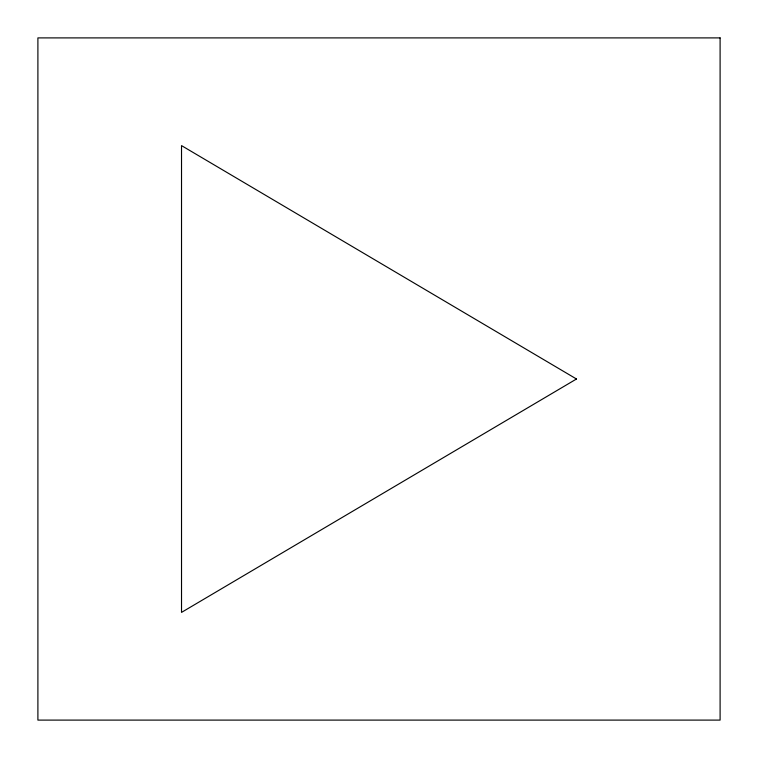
<?xml version="1.0" encoding="UTF-8"?>
<svg xmlns="http://www.w3.org/2000/svg" width="758" height="758" viewBox="0 0 758 758"><rect width="100%" height="100%" fill="white"/><g stroke="black" fill="none" stroke-linecap="round" stroke-linejoin="round"><path stroke-width="1.14" d="M576.478 379L181.522 612.388L181.522 145.612L576.478 379M720.1 37.9L37.9 37.9L37.9 720.1L720.1 720.1L720.1 37.9"/></g></svg>
